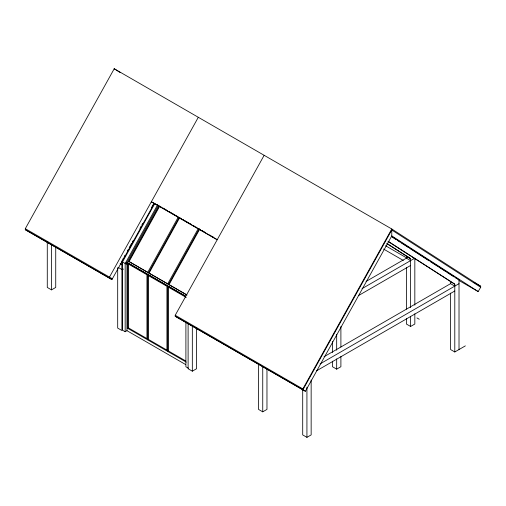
<?xml version="1.0" encoding="UTF-8"?>
<svg xmlns="http://www.w3.org/2000/svg" width="506" height="506" viewBox="0 0 506 506"><rect width="100%" height="100%" fill="white"/><g stroke="black" fill="none" stroke-linecap="round" stroke-linejoin="round"><path stroke-width="0.76" d="M216.777 239.376L154.336 203.33L111.946 279.571L25.3 229.711L25.306 228.693L114.274 68.658M109.385 278.256L109.397 277.237L198.314 117.291M114.229 68.746L391.77 228.984L391.77 235.91L305.403 391.264L175.221 316.269L175.228 315.251L264.151 155.304M480.7 287.269L480.694 286.257L391.77 228.984L302.854 388.931L302.847 389.949L391.77 229.99L480.7 287.269L478.145 291.538L458.999 280.488M122.509 265.138L122.509 262L154.874 203.425M185.658 364.56L126.968 330.677L125.165 331.721L125.165 263.531L157.758 204.538M185.645 296.136L126.955 262.253L158.22 205.657M127.107 263.057L126.481 264.195L122.509 262M178.352 216.929L147.72 272.361L128.537 261.286L159.162 205.853M128.537 261.286L129.081 261.564L159.713 206.132L161.034 206.891M148.517 272.823L168.245 284.176L148.517 272.823L179.143 217.39M149.061 273.101L179.693 217.662M167.701 283.898L198.333 228.465M168.498 284.359L199.124 228.927L199.674 229.199L169.042 284.631L168.498 284.359L187.018 295.055M122.686 259.42L123.451 258.041M124.223 256.656L124.988 255.277M127.291 251.128L128.062 249.749M129.213 247.674L131.516 243.531M132.287 242.146L133.053 240.767M139.966 228.332L141.117 226.258M141.889 224.879L142.654 223.494M151.49 207.605L153.792 203.463M47.279 241.963L47.279 287.44L51.504 289.875L55.73 287.44L55.73 246.669M125.165 263.531L126.968 262.494L185.658 296.377M118.17 267.383L122.269 269.755L123.477 269.059M127.759 328.362L146.949 339.437L146.949 274.745L127.759 263.67L127.759 328.362L128.511 327.926L147.037 338.622M147.739 339.899L166.929 350.974L166.929 286.282L147.739 275.207L147.739 339.899L148.492 339.463L167.018 350.158M186.246 297.439L167.72 286.744L167.72 351.43L168.473 351L185.677 360.93M188.105 323.271L188.105 368.741L192.331 371.183L196.556 368.741L196.556 327.977M366.028 281.469L408.197 257.124M362.043 288.648L414.831 258.168L414.831 305.207M358.621 295.498L410.606 265.486M324.023 356.736L450.568 283.676L454.793 286.118M320.045 363.915L459.018 283.676M316.623 370.765L454.793 290.994M258.515 363.922L258.515 409.398L262.74 411.833L266.966 409.398L266.966 369.412M332.448 361.195L332.448 366.711L336.673 369.152L340.899 366.711L340.899 356.464M406.381 318.54L406.381 324.023L410.606 326.465L414.831 324.023L414.831 313.834M302.702 389.43L302.702 434.907L306.927 437.342L311.152 434.907L311.152 380.025M450.568 293.088L450.568 349.532L454.793 351.974L465.356 345.876M126.955 262.253L127.423 262.487M154.336 203.33L151.338 201.786L217.175 239.8M25.3 229.711L111.946 279.571M112.389 278.781L25.306 228.693M175.221 316.269L305.403 391.264M473.856 282.31L480.694 286.257M455.394 277.718L459.018 279.805L459.018 349.532M386.616 243.506L410.606 258.68L410.606 307.648M387.969 241.432L454.793 284.189L454.793 351.974M408.57 257.605L409.771 258.3M385.572 245.745L406.735 257.965M410.606 260.609L406.381 258.168L406.381 256.238M383.529 249.034L403.32 260.464M416.944 317.926L419.234 319.248M163.021 208.042L167.1 210.439M169.086 211.584L172.394 213.494M172.944 213.766L175.044 215.018M176.366 215.784L177.688 216.549M179.807 217.77L181.129 218.535M182.451 219.3L183.773 220.059M185.101 220.825L189.067 223.121M189.617 223.393L191.717 224.645M193.039 225.41L194.361 226.176M195.683 226.935L197.005 227.7M199.124 228.927L200.446 229.686M201.774 230.451L205.74 232.747M209.712 235.037L211.034 235.802M212.356 236.561L213.677 237.327M129.081 261.564L148.264 272.639M169.042 284.631L186.246 294.568M120.105 263.626L122.269 264.878L122.269 269.755M175.228 315.251L302.854 388.931M167.72 351.43L186.246 362.125M125.165 331.721L122.509 330.19L122.509 269.059M188.555 368.317L185.898 366.787L185.898 322.113M391.77 235.91L478.145 291.538M391.568 236.365L459.018 279.805M391.309 236.479L395.939 239.464M397.261 240.312L399.904 242.02M401.233 242.867L408.506 247.554M409.828 248.408L429.006 260.761M430.328 261.608L437.601 266.295M438.923 267.149L445.533 271.406M446.855 272.26L454.129 276.94M388.241 241.324L454.793 284.189M387.545 243.822L410.606 258.68M114.179 68.715L120.2 72.592M450.568 281.747L450.568 283.676M410.606 316.275L410.606 326.465M406.381 267.579L406.381 309.128M340.899 326.509L340.899 347.002M336.673 334.466L336.673 350.228M336.673 358.899L336.673 369.152M332.448 341.487L332.448 352.524M306.927 387.166L306.927 437.342M262.74 366.363L262.74 411.833M192.331 325.712L192.331 371.183M168.473 286.307L168.473 351M148.492 274.771L148.492 339.463M128.511 264.024L128.511 327.926M126.968 262.494L126.968 330.677M121.914 260.805L121.914 330.532L117.689 328.09L117.689 267.725M51.504 244.404L51.504 289.875"/></g></svg>
